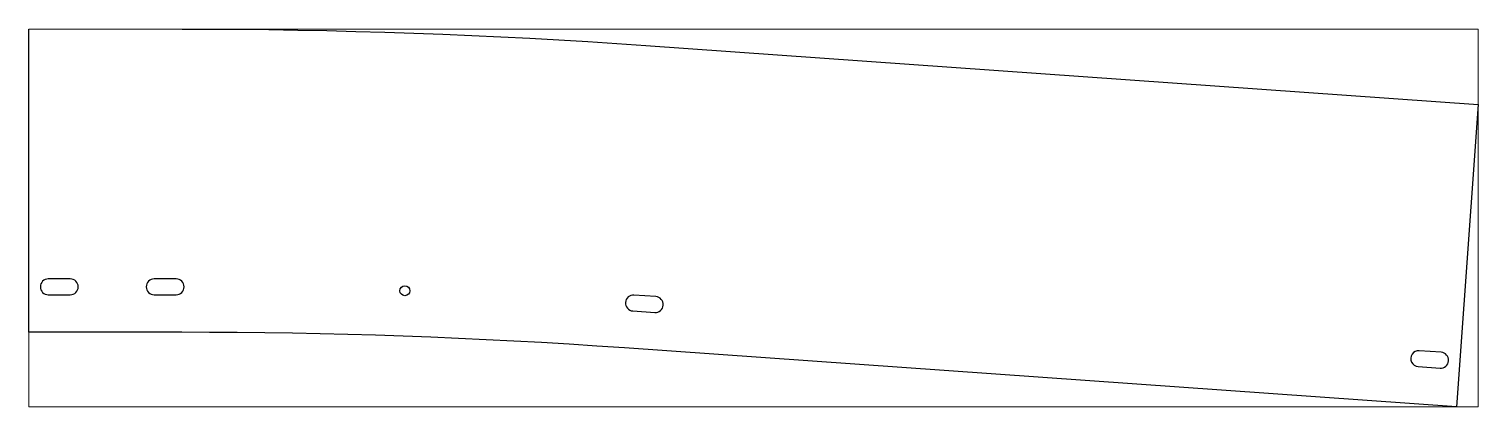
# Paper-space layout 'Layout1' of a CAD drawing. Header units: millimetres. Extents: x 0 to 257, y 64 to 131.
# The model-space entities are those that its viewports show. They can reach past a viewport. Long polylines and large blocks are cut down to what shows.
import ezdxf

# ---------------------------------------------------------------- set-up
doc = ezdxf.new("R2010")
doc.units = ezdxf.units.MM
doc.header["$LTSCALE"] = 10
doc.layers.add('BOLTS', color=6, linetype='Continuous')
doc.layers.add('MEMBERS', color=5, linetype='Continuous')

msp = doc.modelspace()

# ---------------------------------------------------------------- linework, layer by layer
at = {"layer": 'BOLTS', "color": 4, "linetype": 'Continuous'}
for p, q in [((477.25, 35.25), (462.75, 35.25)), ((547.25, 35.25), (532.75, 35.25)), ((462.75, 24.75), (477.25, 24.75)), ((532.75, 24.75), (547.25, 24.75)), ((864.12, 23.54), (849.65, 24.56)), ((848.91, 14.09), (863.37, 13.06)), ((1382.9, -13.18), (1368.43, -12.16)), ((1367.69, -22.63), (1382.15, -23.65))]:
    msp.add_line(p, q, dxfattribs=at)
at = {"layer": 'BOLTS', "color": 2, "linetype": 'Continuous'}
msp.add_circle((698.31, 27.4), 3.25, dxfattribs=at)
at = {"layer": 'BOLTS', "color": 4, "linetype": 'Continuous'}
for centre, start, end in [((462.75, 30), 90, 270), ((477.25, 30), 270, 90), ((532.75, 30), 90, 270), ((547.25, 30), 270, 90), ((849.28, 19.32), 85.95204, 265.95137), ((863.74, 18.3), 265.95204, 85.95137), ((1368.06, -17.39), 85.9507, 265.95204), ((1382.52, -18.42), 265.95204, 85.95204)]:
    msp.add_arc(centre, 5.25, start, end, dxfattribs=at)
at = {"layer": 'MEMBERS', "color": 3, "linetype": 'Continuous'}
for p, q in [((450, 0), (450, 200)), ((450, 200), (550.88, 200)), ((550.88, 200), (570.02, 199.95)), ((570.02, 199.95), (589.21, 199.83)), ((589.21, 199.83), (608.39, 199.62)), ((608.39, 199.62), (627.58, 199.32)), ((627.58, 199.32), (646.76, 198.94)), ((646.76, 198.94), (665.94, 198.47)), ((665.94, 198.47), (685.11, 197.92)), ((685.11, 197.92), (704.29, 197.29)), ((704.29, 197.29), (723.46, 196.57)), ((723.46, 196.57), (742.63, 195.76)), ((742.63, 195.76), (761.8, 194.88)), ((761.8, 194.88), (780.96, 193.9)), ((780.96, 193.9), (800.11, 192.84)), ((800.11, 192.84), (819.26, 191.7)), ((819.26, 191.7), (838.41, 190.47)), ((838.41, 190.47), (857.59, 189.16)), ((857.59, 189.16), (1407.24, 150.26)), ((1407.24, 150.26), (1393.12, -49.24)), ((550.88, 0), (450, 0)), ((569.14, -0.04), (550.88, 0)), ((587.44, -0.16), (569.14, -0.04)), ((605.74, -0.36), (587.44, -0.16)), ((624.04, -0.65), (605.74, -0.36)), ((642.34, -1.01), (624.04, -0.65)), ((660.64, -1.45), (642.34, -1.01)), ((678.93, -1.98), (660.64, -1.45)), ((697.23, -2.58), (678.93, -1.98)), ((715.51, -3.27), (697.23, -2.58)), ((733.8, -4.04), (715.51, -3.27)), ((752.08, -4.89), (733.8, -4.04)), ((770.36, -5.81), (752.08, -4.89)), ((788.64, -6.82), (770.36, -5.81)), ((806.91, -7.91), (788.64, -6.82)), ((825.17, -9.08), (806.91, -7.91)), ((843.47, -10.34), (825.17, -9.08)), ((1393.12, -49.24), (843.47, -10.34))]:
    msp.add_line(p, q, dxfattribs=at)

psp = doc.layouts.get("Layout1")

# ---------------------------------------------------------------- viewports
at = {"layer": '0'}
psp.add_viewport(center=(128.5, 97.5), size=(257, 66.9151), view_center_point=(928.62, 75.38), view_height=249.2379, dxfattribs=at)

doc.saveas('drawing.dxf')
